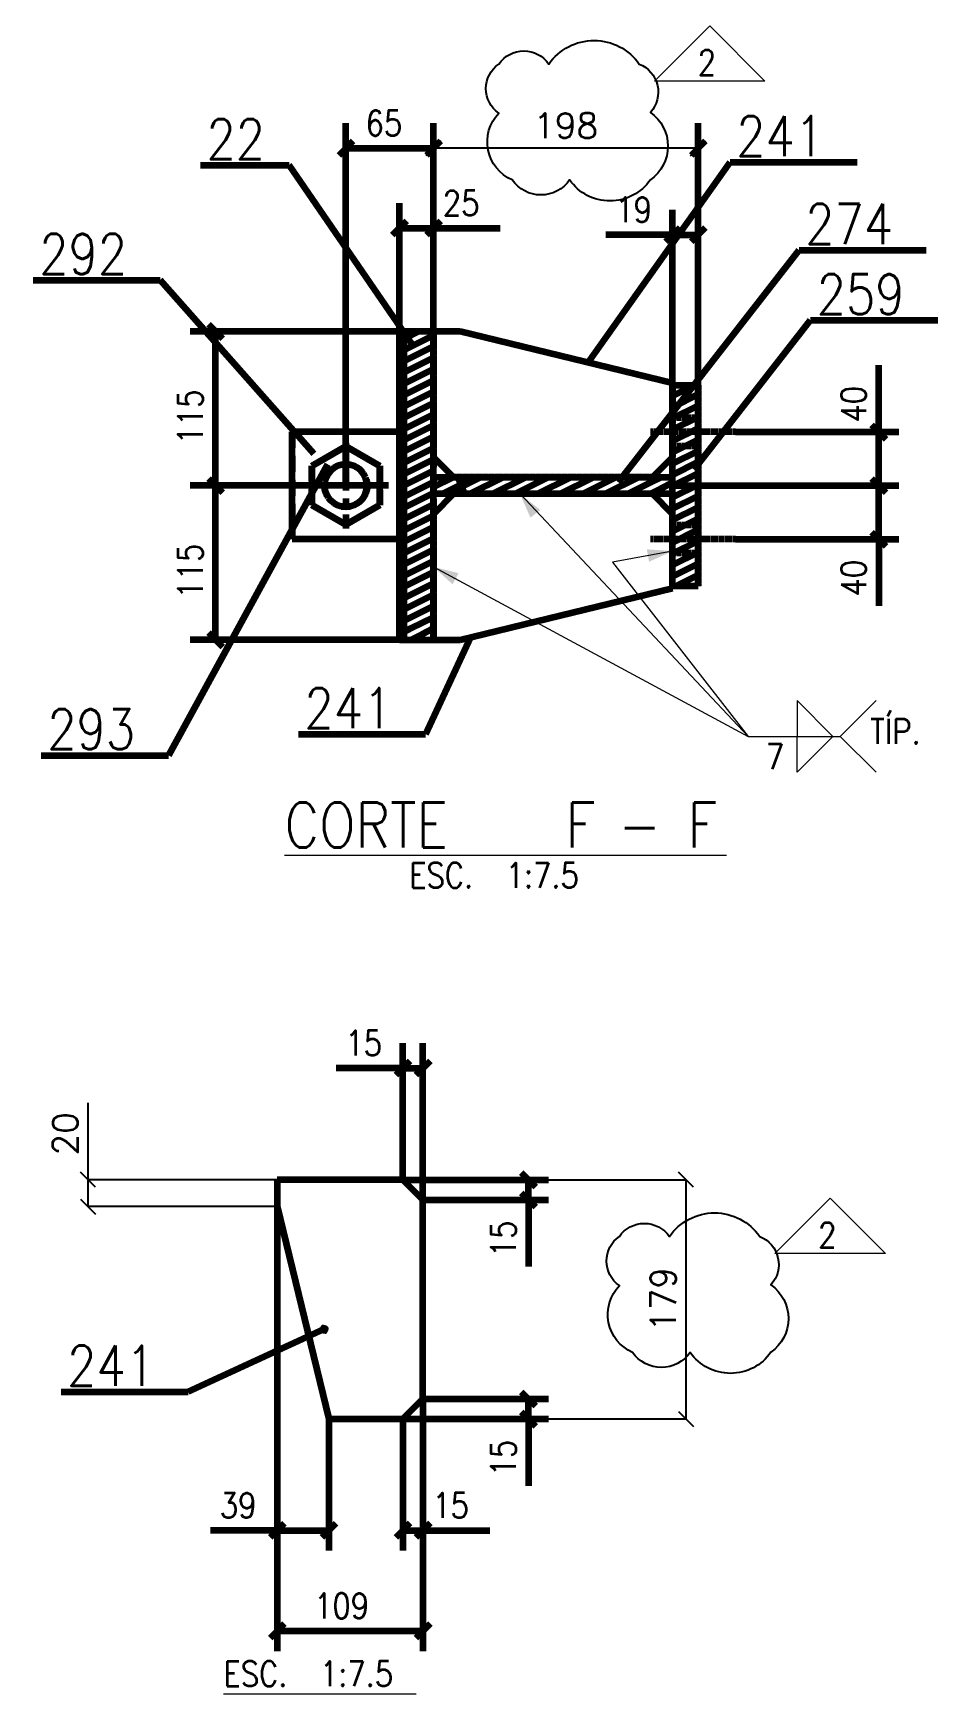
# Model space of a CAD drawing. Header units: millimetres. Extents: x 0 to 16820, y 0 to 11880.
# Drawn here: x 12051 to 13851, y 3937 to 7242 of the extents above; entities that cross this region are included whole.
import ezdxf

# ---------------------------------------------------------------- set-up
doc = ezdxf.new("R2010")
doc.units = ezdxf.units.MM
for name, pattern in [('CENTER2', [7.14375, 4.7625, -0.79375, 0.79375, -0.79375]), ('DASHED2', [2.38125, 1.5875, -0.79375]), ('XKITLINE00', [0])]:
    doc.linetypes.add(name, pattern=pattern)
for name, color, linetype, lineweight in [('COTA', 7, 'Continuous', 0), ('CT3', 4, 'Continuous', 0), ('FUROS', 7, 'Continuous', 0), ('ITEM-1', 7, 'Continuous', 0), ('LC1', 7, 'Continuous', 0), ('Other object type', 7, 'Continuous', 0), ('Part mark', 6, 'Continuous', 0), ('Text', 7, 'Continuous', 0), ('TR2', 7, 'Continuous', 0), ('Weld', 1, 'Continuous', 0)]:
    doc.layers.add(name, color=color, linetype=linetype, lineweight=lineweight)
doc.styles.add('ROMANS', font='romans__.ttf')
doc.dimstyles.new('ESC-7.5', dxfattribs={"dimscale": 20, "dimtxt": 2.5, "dimasz": 1.5, "dimexe": 0, "dimexo": 0, "dimgap": 1, "dimtad": 1, "dimdec": 0, "dimlfac": 0.375, "dimzin": 0, "dimdsep": 46, "dimtxsty": 'ROMANS', "dimblk": 'OBLIQUE', "dimcen": 1, "dimclrt": 3, "dimadec": 0, "dimazin": 0, "dimtfac": 1, "dimtdec": 0, "dimtofl": 0, "dimtmove": 0, "dimatfit": 3, "dimfxl": 1, "dimtolj": 1, "dimtzin": 0, "dimarcsym": 1})

# ---------------------------------------------------------------- blocks, each defined once
blk = doc.blocks.new('*A7')
at = {"layer": 'CT3', "color": 4, "linetype": 'Continuous', "lineweight": 100}
for p, q in [((632.46, 332.75), (633.85, 333.45)), ((632.46, 331.63), (635.38, 333.09)), ((632.46, 330.51), (635.38, 331.97)), ((632.46, 329.39), (635.38, 330.85)), ((632.46, 328.26), (635.38, 329.72)), ((632.46, 327.14), (635.38, 328.6)), ((632.46, 326.02), (635.38, 327.48)), ((632.46, 324.9), (635.38, 326.36)), ((632.46, 323.77), (635.38, 325.23)), ((632.46, 322.65), (635.38, 324.11)), ((632.46, 321.53), (635.38, 322.99)), ((632.46, 320.41), (635.38, 321.87)), ((632.46, 319.28), (635.38, 320.74)), ((632.46, 318.16), (635.38, 319.62)), ((632.46, 317.04), (635.38, 318.5)), ((632.46, 315.92), (635.38, 317.38)), ((632.46, 314.79), (635.38, 316.25)), ((632.46, 313.67), (635.38, 315.13)), ((632.46, 312.55), (635.38, 314.01)), ((632.46, 311.43), (635.38, 312.89)), ((632.46, 310.3), (635.38, 311.76)), ((632.46, 309.18), (635.38, 310.64)), ((632.46, 308.06), (635.38, 309.52)), ((632.46, 306.94), (635.38, 308.4)), ((632.46, 305.81), (635.38, 307.27)), ((632.46, 304.69), (635.38, 306.15)), ((633.13, 303.91), (635.38, 305.03)), ((632.46, 303.57), (633.13, 303.91)), ((633.13, 302.78), (634.25, 303.34)), ((634.25, 303.34), (635.38, 303.91))]:
    blk.add_line(p, q, dxfattribs=at)
blk = doc.blocks.new('*A487')
at = {"layer": 'CT3', "color": 4, "linetype": 'Continuous', "lineweight": 100}
for p, q in [((623.27, 320.07), (626.66, 322.02)), ((626.66, 322.02), (630.04, 320.07)), ((623.27, 320.07), (623.27, 316.16)), ((624.7, 318.93), (624.58, 318.53)), ((624.9, 319.29), (624.7, 318.93)), ((625.16, 319.61), (624.9, 319.29)), ((625.48, 319.88), (625.16, 319.61)), ((625.84, 320.07), (625.48, 319.88)), ((626.24, 320.19), (625.84, 320.07)), ((626.66, 320.23), (626.24, 320.19)), ((627.07, 320.19), (626.66, 320.23)), ((627.47, 320.07), (627.07, 320.19)), ((627.83, 319.88), (627.47, 320.07)), ((628.15, 319.61), (627.83, 319.88)), ((628.42, 319.29), (628.15, 319.61)), ((628.61, 318.93), (628.42, 319.29)), ((628.73, 318.53), (628.61, 318.93)), ((630.04, 316.16), (630.04, 320.07)), ((624.58, 318.53), (624.54, 318.12)), ((624.54, 318.12), (624.58, 317.7)), ((624.58, 317.7), (624.7, 317.31)), ((624.7, 317.31), (624.9, 316.94)), ((628.42, 316.94), (628.61, 317.31)), ((628.61, 317.31), (628.73, 317.7)), ((628.77, 318.12), (628.73, 318.53)), ((628.73, 317.7), (628.77, 318.12)), ((626.66, 314.21), (623.27, 316.16)), ((624.9, 316.94), (625.16, 316.62)), ((625.16, 316.62), (625.48, 316.36)), ((625.48, 316.36), (625.84, 316.16)), ((625.84, 316.16), (626.24, 316.04)), ((626.24, 316.04), (626.66, 316)), ((630.04, 316.16), (626.66, 314.21)), ((626.66, 316), (627.07, 316.04)), ((627.07, 316.04), (627.47, 316.16)), ((627.47, 316.16), (627.83, 316.36)), ((627.83, 316.36), (628.15, 316.62)), ((628.15, 316.62), (628.42, 316.94))]:
    blk.add_line(p, q, dxfattribs=at)
at = {"layer": 'TR2', "linetype": 'DASHED2', "lineweight": 100}
for p, q in [((623.27, 316.16), (623.27, 320.07)), ((630.04, 320.07), (630.04, 316.16))]:
    blk.add_line(p, q, dxfattribs=at)
blk = doc.blocks.new('*A488')
at = {"layer": 'CT3', "color": 4, "linetype": 'Continuous', "lineweight": 100}
for p, q in [((631.99, 323.45), (621.32, 323.45)), ((621.32, 312.78), (621.32, 323.45)), ((631.99, 312.78), (621.32, 312.78))]:
    blk.add_line(p, q, dxfattribs=at)
at = {"layer": 'TR2', "linetype": 'DASHED2', "lineweight": 100}
for p, q in [((621.32, 323.45), (621.32, 312.78)), ((631.99, 323.45), (631.99, 312.78)), ((631.99, 312.78), (631.99, 323.45))]:
    blk.add_line(p, q, dxfattribs=at)
blk = doc.blocks.new('*A491')
at = {"layer": 'CT3', "color": 4, "linetype": 'Continuous', "lineweight": 100}
for p, q in [((631.99, 302.78), (631.99, 333.45)), ((635.38, 333.45), (631.99, 333.45)), ((632.46, 302.78), (632.46, 333.45)), ((635.38, 302.78), (635.38, 333.45)), ((631.99, 302.78), (635.38, 302.78)), ((635.38, 302.78), (635.38, 302.78))]:
    blk.add_line(p, q, dxfattribs=at)
at = {"layer": 'TR2', "linetype": 'DASHED2', "lineweight": 100}
for p, q in [((631.99, 333.45), (631.99, 302.78)), ((632.46, 302.78), (632.46, 333.45)), ((635.38, 333.45), (635.38, 333.45)), ((635.38, 333.45), (635.38, 302.78))]:
    blk.add_line(p, q, dxfattribs=at)
blk = doc.blocks.new('*A492')
at = {"layer": 'FUROS', "color": 4, "linetype": 'CENTER2', "lineweight": 100}
blk.add_circle((626.66, 318.12), 2.13, dxfattribs=at)
at = {"layer": 'LC1', "color": 7, "linetype": 'CENTER2', "lineweight": 100}
for p, q in [((626.66, 322.38), (626.66, 313.85)), ((630.92, 318.12), (622.39, 318.12))]:
    blk.add_line(p, q, dxfattribs=at)
blk = doc.blocks.new('*A830')
at = {"layer": 'COTA', "color": 7, "linetype": 'Continuous', "lineweight": 100}
for p, q in [((612.98, 334.16), (614.39, 332.74)), ((631.99, 333.45), (611.18, 333.45)), ((613.68, 318.12), (613.68, 333.45)), ((626.66, 318.12), (611.18, 318.12)), ((612.98, 318.82), (614.39, 317.41))]:
    blk.add_line(p, q, dxfattribs=at)
at = {"layer": 'COTA', "color": 3}
for p in [(613.68, 333.45), (613.68, 318.12)]:
    blk.add_point(p, dxfattribs=at)
at = {"layer": 'COTA', "color": 3, "style": 'ROMANS', "width": 0.85}
blk.add_text('115', height=2.5, rotation=90.0002, dxfattribs=at).set_placement((612.43, 322.21))
blk = doc.blocks.new('*A831')
at = {"layer": 'COTA', "color": 7, "linetype": 'Continuous', "lineweight": 100}
for p, q in [((626.66, 318.12), (611.18, 318.12)), ((612.98, 318.82), (614.39, 317.41)), ((613.68, 302.78), (613.68, 318.12)), ((631.99, 302.78), (611.18, 302.78)), ((612.98, 303.49), (614.39, 302.08))]:
    blk.add_line(p, q, dxfattribs=at)
at = {"layer": 'COTA', "color": 3}
for p in [(613.68, 318.12), (613.68, 302.78)]:
    blk.add_point(p, dxfattribs=at)
at = {"layer": 'COTA', "color": 3, "style": 'ROMANS', "width": 0.85}
blk.add_text('115', height=2.5, rotation=90.0002, dxfattribs=at).set_placement((612.43, 306.87))
blk = doc.blocks.new('*A833')
at = {"layer": 'COTA', "color": 7, "linetype": 'Continuous', "lineweight": 100}
for p, q in [((626.66, 318.12), (626.66, 354.17)), ((635.38, 333.45), (635.38, 354.17)), ((627.36, 352.38), (625.95, 350.96)), ((636.08, 352.38), (634.67, 350.96)), ((626.66, 351.67), (635.38, 351.67))]:
    blk.add_line(p, q, dxfattribs=at)
at = {"layer": 'COTA', "color": 3}
for p in [(626.66, 351.67), (635.38, 351.67)]:
    blk.add_point(p, dxfattribs=at)
at = {"layer": 'COTA', "color": 3, "style": 'ROMANS', "width": 0.85}
blk.add_text('65', height=2.5, dxfattribs=at).set_placement((628.63, 352.92))
blk = doc.blocks.new('*A834')
at = {"layer": 'COTA', "color": 7, "linetype": 'Continuous', "lineweight": 100}
for p, q in [((631.99, 333.45), (631.99, 346.22)), ((635.38, 333.45), (635.38, 346.22)), ((632.7, 344.43), (631.28, 343.02)), ((631.99, 343.72), (635.38, 343.72)), ((636.08, 344.43), (634.67, 343.02)), ((635.38, 343.72), (642.02, 343.72)), ((635.38, 343.72), (642.02, 343.72))]:
    blk.add_line(p, q, dxfattribs=at)
at = {"layer": 'COTA', "color": 3}
for p in [(631.99, 343.72), (635.38, 343.72)]:
    blk.add_point(p, dxfattribs=at)
at = {"layer": 'COTA', "color": 3, "style": 'ROMANS', "width": 0.85}
blk.add_text('25', height=2.5, dxfattribs=at).set_placement((636.31, 344.97))
blk = doc.blocks.new('*A839')
at = {"layer": 'ITEM-1', "color": 7, "linetype": 'Continuous', "lineweight": 100}
for p in [(624.84, 320.22), (596.35, 291.27)]:
    blk.add_line(p, (609, 291.27), dxfattribs=at)
at = {"layer": 'Part mark', "color": 1, "style": 'ROMANS', "width": 0.85}
blk.add_text('293', height=4, dxfattribs=at).set_placement((596.95, 291.87))
blk = doc.blocks.new('*A840')
at = {"layer": 'ITEM-1', "color": 7, "linetype": 'Continuous', "lineweight": 100}
for p in [(595.55, 338.55), (623.49, 321.28)]:
    blk.add_line(p, (608.2, 338.55), dxfattribs=at)
at = {"layer": 'Part mark', "color": 1, "style": 'ROMANS', "width": 0.85}
blk.add_text('292', height=4, dxfattribs=at).set_placement((596.15, 339.15))
blk = doc.blocks.new('*A843')
at = {"layer": 'ITEM-1', "color": 7, "linetype": 'Continuous', "lineweight": 100}
for p in [(612.19, 349.98), (633.29, 332.11)]:
    blk.add_line(p, (621.02, 349.98), dxfattribs=at)
at = {"layer": 'Part mark', "color": 1, "style": 'ROMANS', "width": 0.85}
blk.add_text('22', height=4, dxfattribs=at).set_placement((612.79, 350.58))
blk = doc.blocks.new('*A844')
at = {"layer": 'Other object type', "color": 1, "linetype": 'XKITLINE00', "lineweight": 0}
blk.add_line((620.57, 281.34), (664.54, 281.34), dxfattribs=at)
at = {"layer": 'Other object type', "color": 1, "style": 'ROMANS', "width": 0.85}
for s, p in [('CORTE ', (620.57, 282.09)), ('F', (648.54, 282.09)), ('F', (660.66, 282.09)), ('-', (653.76, 282.09))]:
    blk.add_text(s, height=4.5, dxfattribs=at).set_placement(p)
at = {"layer": 'Other object type', "color": 3, "style": 'ROMANS', "width": 0.85}
for s, p in [('ESC.', (632.96, 278.09)), ('1:7.5', (642.56, 278.09))]:
    blk.add_text(s, height=2.5, dxfattribs=at).set_placement(p)
blk = doc.blocks.new('_Oblique')
at = {"color": 0, "linetype": 'ByBlock', "lineweight": -2}
blk.add_line((-0.5, -0.5), (0.5, 0.5), dxfattribs=at)
blk = doc.blocks.new('*D927')
at = {"color": 0, "lineweight": -2, "transparency": 16777216}
for p, q in [((12847.5, 6648.2), (12847.5, 7012.6)), ((13374.3, 7012.6), (12847.5, 7012.6)), ((13374.3, 6541.5), (13374.3, 7012.6))]:
    blk.add_line(p, q, dxfattribs=at)
at = {"layer": 'Defpoints', "color": 0, "transparency": 16777216}
for p in [(12847.5, 7012.6), (12847.5, 6648.2), (13374.3, 6541.5)]:
    blk.add_point(p, dxfattribs=at)
at = {"color": 0, "lineweight": -2, "transparency": 16777216, "xscale": 30, "yscale": 30, "zscale": 30, "rotation": 180}
blk.add_blockref('_Oblique', (12847.5, 7012.6), dxfattribs=at)
at = {"color": 0, "lineweight": -2, "transparency": 16777216, "xscale": 30, "yscale": 30, "zscale": 30}
blk.add_blockref('_Oblique', (13374.3, 7012.6), dxfattribs=at)
at = {"color": 3, "transparency": 16777216, "insert": (13110.9, 7057.8), "char_height": 50, "attachment_point": 5, "style": 'ROMANS'}
blk.add_mtext('\\A1;198', dxfattribs=at)
blk = doc.blocks.new('*D928')
at = {"color": 0, "lineweight": -2, "transparency": 16777216}
for p, q in [((12160.1, 4960.1), (12160.1, 5113)), ((12536.6, 4960.1), (12160.1, 4960.1)), ((12160.1, 4906.7), (12160.1, 4960.1)), ((12536.6, 4906.7), (12160.1, 4906.7))]:
    blk.add_line(p, q, dxfattribs=at)
at = {"layer": 'Defpoints', "color": 0, "transparency": 16777216}
for p in [(12160.1, 4960.1), (12536.6, 4960.1), (12536.6, 4906.7)]:
    blk.add_point(p, dxfattribs=at)
at = {"color": 0, "lineweight": -2, "transparency": 16777216, "xscale": 30, "yscale": 30, "zscale": 30}
for p, rotation in [((12160.1, 4960.1), 90), ((12160.1, 4906.7), 270)]:
    blk.add_blockref('_Oblique', p, dxfattribs=dict(at, rotation=rotation))
at = {"color": 3, "transparency": 16777216, "insert": (12114.8, 5051.5), "char_height": 50, "attachment_point": 5, "rotation": 90, "style": 'ROMANS'}
blk.add_mtext('\\A1;20', dxfattribs=at)
blk = doc.blocks.new('*D929')
at = {"color": 0, "lineweight": -2, "transparency": 16777216}
for p, q in [((12826.6, 4960.1), (13350, 4960.1)), ((13350, 4960.1), (13350, 4484)), ((12826.6, 4484), (13350, 4484))]:
    blk.add_line(p, q, dxfattribs=at)
at = {"layer": 'Defpoints', "color": 0, "transparency": 16777216}
for p in [(12826.6, 4960.1), (12826.6, 4484), (13350, 4484)]:
    blk.add_point(p, dxfattribs=at)
at = {"color": 0, "lineweight": -2, "transparency": 16777216, "xscale": 30, "yscale": 30, "zscale": 30}
for p, rotation in [((13350, 4960.1), 90), ((13350, 4484), 270)]:
    blk.add_blockref('_Oblique', p, dxfattribs=dict(at, rotation=rotation))
at = {"color": 3, "transparency": 16777216, "insert": (13304.8, 4722), "char_height": 50, "attachment_point": 5, "rotation": 90, "style": 'ROMANS'}
blk.add_mtext('\\A1;179', dxfattribs=at)

msp = doc.modelspace()

# ---------------------------------------------------------------- hatches: boundary and pattern name
at = {"layer": 'Part mark'}
msp.add_hatch(color=7, dxfattribs=at).paths.add_polyline_path([(12626.3, 4671.4), (12626.9, 4671.4), (12627.4, 4671.4), (12628, 4671.4), (12628.6, 4671.3), (12629.1, 4671.3), (12629.7, 4671.2), (12630.2, 4671.1), (12630.7, 4671), (12631.2, 4670.9), (12631.7, 4670.8), (12632.2, 4670.7), (12632.6, 4670.6), (12633.1, 4670.4), (12633.5, 4670.3), (12633.9, 4670.1), (12634.3, 4669.9), (12634.7, 4669.8), (12635.1, 4669.6), (12635.4, 4669.4), (12635.7, 4669.2), (12636.1, 4668.9), (12636.4, 4668.7), (12636.6, 4668.5), (12636.9, 4668.2), (12637.2, 4668), (12637.4, 4667.7), (12637.6, 4667.4), (12637.8, 4667.2), (12638, 4666.9), (12638.2, 4666.6), (12638.3, 4666.3), (12638.5, 4666), (12638.6, 4665.6), (12638.7, 4665.3), (12638.8, 4665), (12638.8, 4664.6), (12638.9, 4664.3), (12638.9, 4663.9), (12638.9, 4663.6), (12638.9, 4663.2), (12638.9, 4662.8), (12638.8, 4662.4), (12638.8, 4662), (12638.7, 4661.6), (12638.6, 4661.2), (12638.5, 4660.8), (12638.4, 4660.4), (12638.2, 4660), (12638.1, 4659.6), (12637.9, 4659.1), (12637.7, 4658.7), (12637.5, 4658.3), (12637.2, 4657.8), (12637, 4657.4), (12636.7, 4656.9), (12636.4, 4656.5), (12636.1, 4656), (12635.8, 4655.6), (12635.5, 4655.1), (12635.1, 4654.7), (12634.8, 4654.2), (12634.4, 4653.7), (12634, 4653.3), (12633.4, 4653.3), (12632.8, 4653.3), (12632.2, 4653.3), (12631.6, 4653.4), (12631.1, 4653.4), (12630.5, 4653.5), (12630, 4653.5), (12629.4, 4653.6), (12628.9, 4653.7), (12628.4, 4653.8), (12627.9, 4653.9), (12627.5, 4654), (12627, 4654.1), (12626.6, 4654.3), (12626.1, 4654.4), (12625.7, 4654.6), (12625.3, 4654.8), (12625, 4654.9), (12624.6, 4655.1), (12624.2, 4655.3), (12623.9, 4655.5), (12623.6, 4655.8), (12623.3, 4656), (12623, 4656.2), (12622.7, 4656.5), (12622.5, 4656.7), (12622.2, 4657), (12622, 4657.3), (12621.8, 4657.5), (12621.6, 4657.8), (12621.5, 4658.1), (12621.3, 4658.4), (12621.2, 4658.7), (12621.1, 4659.1), (12621, 4659.4), (12620.9, 4659.7), (12620.8, 4660.1), (12620.8, 4660.4), (12620.7, 4660.8), (12620.7, 4661.2), (12620.7, 4661.5), (12620.8, 4661.9), (12620.8, 4662.3), (12620.9, 4662.7), (12620.9, 4663.1), (12621, 4663.5), (12621.1, 4663.9), (12621.3, 4664.3), (12621.4, 4664.7), (12621.6, 4665.1), (12621.8, 4665.6), (12622, 4666), (12622.2, 4666.4), (12622.4, 4666.9), (12622.7, 4667.3), (12622.9, 4667.8), (12623.2, 4668.2), (12623.5, 4668.7), (12623.8, 4669.1), (12624.2, 4669.6), (12624.5, 4670), (12624.9, 4670.5), (12625.2, 4671), (12625.6, 4671.4)], flags=17)
at = {"layer": 'Weld'}
for points in [[(13019.8, 6324.8), (13060.3, 6293), (13040.6, 6277.7)], [(13323.6, 6211.2), (13276.7, 6189.9), (13272.2, 6214.5)], [(12847.5, 6179.8), (12897.5, 6167.1), (12885.6, 6145.1)]]:
    msp.add_hatch(color=7, dxfattribs=at).paths.add_polyline_path(points, flags=17)

# ---------------------------------------------------------------- linework, layer by layer
for points in [[(12977.6, 7180.4, -0.520567), (13077.1, 7180.4, -0.520567), (13257.2, 7180.4, -0.520567), (13279.3, 7084, -0.520567), (13279.3, 6949.9, -0.520567), (13118.6, 6949.6, -0.520567), (13004.2, 6949.6, -0.520567), (12977.6, 7082.5, -0.520567)], [(13217.5, 4847.2, -0.520567), (13317, 4847.2, -0.520567), (13497, 4847.2, -0.520567), (13519.2, 4750.8, -0.520567), (13519.2, 4616.8, -0.520567), (13358.4, 4616.4, -0.520567), (13244, 4616.4, -0.520567), (13217.5, 4749.3, -0.520567)]]:
    msp.add_lwpolyline(points, format="xyb", close=True)
at = {"layer": 'COTA', "color": 7, "linetype": 'Continuous', "lineweight": 100}
for p, q in [((12847.5, 6648.2), (12847.5, 7062.6)), ((13374.3, 6541.5), (13374.3, 7062.6)), ((12861.7, 7026.7), (12833.4, 6998.4)), ((13388.4, 7026.7), (13360.1, 6998.4)), ((13323.6, 6545.4), (13323.6, 6890.4)), ((13374.3, 6541.5), (13374.3, 6890.4)), ((13337.8, 6854.5), (13309.5, 6826.2)), ((13388.4, 6854.5), (13360.1, 6826.2)), ((13323.6, 6840.4), (13190.7, 6840.4)), ((13323.6, 6840.4), (13190.7, 6840.4)), ((13323.6, 6840.4), (13374.3, 6840.4)), ((13733.7, 6448.2), (13733.7, 6581.1)), ((13733.7, 6448.2), (13733.7, 6581.1)), ((13448.5, 6448.2), (13773.7, 6448.2)), ((13719.5, 6462.3), (13747.8, 6434)), ((13733.7, 6341.5), (13733.7, 6448.2)), ((13719.5, 6355.6), (13747.8, 6327.4)), ((13719.5, 6355.6), (13747.8, 6327.4)), ((13323.6, 6341.5), (13773.7, 6341.5)), ((13323.6, 6341.5), (13773.7, 6341.5)), ((13733.7, 6234.8), (13733.7, 6341.5)), ((13719.5, 6249), (13747.8, 6220.7)), ((13448.5, 6234.8), (13773.7, 6234.8)), ((13733.7, 6234.8), (13733.7, 6101.9)), ((13733.7, 6234.8), (13733.7, 6101.9)), ((12786.6, 4960.1), (12786.6, 5232)), ((12826.6, 4920.1), (12826.6, 5232)), ((12800.7, 5196.2), (12772.4, 5167.9)), ((12840.7, 5196.2), (12812.4, 5167.9)), ((12786.6, 5182), (12653.7, 5182)), ((12786.6, 5182), (12653.7, 5182)), ((12786.6, 5182), (12826.6, 5182)), ((12786.6, 4960.1), (13076.6, 4960.1)), ((13022.4, 4974.2), (13050.7, 4945.9)), ((13036.6, 4920.1), (13036.6, 4960.1)), ((13022.4, 4934.2), (13050.7, 4905.9)), ((12536.6, 4906.7), (12536.6, 4022)), ((12536.6, 4906.7), (12536.6, 4222)), ((12826.6, 4920.1), (13076.6, 4920.1)), ((13036.6, 4920.1), (13036.6, 4787.2)), ((13036.6, 4920.1), (13036.6, 4787.2)), ((13022.4, 4538.1), (13050.7, 4509.9)), ((12826.6, 4524), (12826.6, 4022)), ((12826.6, 4524), (13076.6, 4524)), ((12826.6, 4524), (12826.6, 4222.1)), ((13022.4, 4498.1), (13050.7, 4469.9)), ((13036.6, 4484), (13036.6, 4524)), ((12639.4, 4484), (12639.4, 4222)), ((12786.6, 4484), (13076.6, 4484)), ((12786.6, 4484), (12786.6, 4222.1)), ((13036.6, 4484), (13036.6, 4351.1)), ((13036.6, 4484), (13036.6, 4351.1)), ((12550.7, 4276.2), (12522.4, 4247.9)), ((12653.5, 4276.2), (12625.2, 4247.9)), ((12800.7, 4276.3), (12772.4, 4248)), ((12840.7, 4276.3), (12812.4, 4248)), ((12536.6, 4262), (12403.7, 4262)), ((12536.6, 4262), (12403.7, 4262)), ((12536.6, 4262), (12639.4, 4262)), ((12786.6, 4262.1), (12826.6, 4262.1)), ((12826.6, 4262.1), (12959.5, 4262.1)), ((12826.6, 4262.1), (12959.5, 4262.1)), ((12550.7, 4076.2), (12522.4, 4047.9)), ((12840.7, 4076.2), (12812.4, 4047.9)), ((12536.6, 4062), (12826.6, 4062))]:
    msp.add_line(p, q, dxfattribs=at)
at = {"layer": 'COTA', "color": 3}
for p in [(12847.5, 7012.6), (13374.3, 7012.6), (13323.6, 6840.4), (13374.3, 6840.4), (13733.7, 6448.2), (13733.7, 6341.5), (13733.7, 6341.5), (13733.7, 6234.8), (12786.6, 5182), (12826.6, 5182), (13036.6, 4960.1), (13036.6, 4920.1), (13036.6, 4524), (13036.6, 4484), (12536.6, 4262), (12639.4, 4262), (12786.6, 4262.1), (12826.6, 4262.1), (12536.6, 4062), (12826.6, 4062)]:
    msp.add_point(p, dxfattribs=at)
at = {"layer": 'CT3', "color": 4, "linetype": 'Continuous', "lineweight": 100}
for p, q in [((12900.9, 6648.2), (12847.5, 6648.2)), ((13323.6, 6545.4), (12900.9, 6648.2)), ((13323.6, 6545.4), (13323.6, 6541.5)), ((13323.6, 6520.3), (13366.1, 6541.5)), ((13323.6, 6541.5), (13323.6, 6541.5)), ((13323.6, 6541.5), (13374.3, 6541.5)), ((13323.6, 6141.5), (13323.6, 6541.5)), ((13323.6, 6497.8), (13374.3, 6523.2)), ((13374.3, 6141.5), (13374.3, 6541.5)), ((13323.6, 6475.4), (13374.3, 6500.7)), ((13323.6, 6452.9), (13374.3, 6478.3)), ((13323.6, 6430.5), (13374.3, 6455.8)), ((13323.6, 6408), (13374.3, 6433.4)), ((12847.5, 6398.2), (12887.5, 6358.2)), ((13323.6, 6398.2), (13283.6, 6358.2)), ((13323.6, 6385.6), (13374.3, 6410.9)), ((13323.6, 6363.1), (13374.3, 6388.5)), ((12847.5, 6338.7), (12886.6, 6358.2)), ((12847.5, 6358.2), (12847.5, 6358.2)), ((12847.5, 6358.2), (13323.6, 6358.2)), ((12847.5, 6324.8), (12847.5, 6358.2)), ((12864.8, 6324.8), (12931.5, 6358.2)), ((12874.6, 6324.8), (12941.3, 6358.2)), ((12909.7, 6324.8), (12896.4, 6358.2)), ((12919.5, 6324.8), (12986.2, 6358.2)), ((12964.4, 6324.8), (13031.1, 6358.2)), ((13009.3, 6324.8), (13076, 6358.2)), ((13054.2, 6324.8), (13120.9, 6358.2)), ((13099.1, 6324.8), (13165.8, 6358.2)), ((13144, 6324.8), (13210.7, 6358.2)), ((13188.9, 6324.8), (13255.6, 6358.2)), ((13233.8, 6324.8), (13278.7, 6347.3)), ((13278.7, 6347.3), (13300.5, 6358.2)), ((13301.2, 6336.1), (13323.6, 6347.3)), ((13323.6, 6340.7), (13374.3, 6366)), ((13323.6, 6324.8), (13323.6, 6358.2)), ((12887.5, 6324.8), (12847.5, 6284.8)), ((13323.6, 6324.8), (12847.5, 6324.8)), ((13278.7, 6324.8), (13301.2, 6336.1)), ((13323.6, 6284.8), (13283.6, 6324.8)), ((13323.6, 6318.2), (13374.3, 6343.6)), ((13323.6, 6324.8), (13323.6, 6324.8)), ((13323.6, 6295.8), (13374.3, 6321.1)), ((13323.6, 6273.3), (13374.3, 6298.7)), ((13323.6, 6250.9), (13374.3, 6276.2)), ((13323.6, 6228.4), (13374.3, 6253.8)), ((13323.6, 6206), (13374.3, 6231.3)), ((13323.6, 6183.5), (13374.3, 6208.9)), ((13329.4, 6164), (13374.3, 6186.4)), ((13323.6, 6161.1), (13329.4, 6164)), ((13329.4, 6141.5), (13351.8, 6152.7)), ((13351.8, 6152.7), (13374.3, 6164)), ((12900.9, 6034.8), (13323.6, 6137.6)), ((13323.6, 6137.6), (13323.6, 6141.5)), ((13374.3, 6141.5), (13323.6, 6141.5)), ((13374.3, 6141.5), (13374.3, 6141.5)), ((12847.5, 6034.8), (12900.9, 6034.8)), ((12786.6, 4960.1), (12536.6, 4960.1)), ((12536.6, 4960.1), (12536.6, 4906.7)), ((12826.6, 4920.1), (12786.6, 4960.1)), ((12536.6, 4906.7), (12639.4, 4484)), ((12826.6, 4524), (12826.6, 4920.1)), ((12786.6, 4484), (12826.6, 4524)), ((12639.4, 4484), (12786.6, 4484))]:
    msp.add_line(p, q, dxfattribs=at)
at = {"layer": 'ITEM-1', "color": 7, "linetype": 'Continuous', "lineweight": 100}
for p, q in [((13155.4, 6586.3), (13438.1, 6984.8)), ((13438.1, 6984.8), (13691.1, 6984.8)), ((13215.9, 6348.4), (13575.4, 6810.1)), ((13575.4, 6810.1), (13828.4, 6810.1)), ((13366.1, 6373.4), (13598.2, 6670.3)), ((13598.2, 6670.3), (13851.2, 6670.3)), ((12921.1, 6039.7), (12831.8, 5846.6)), ((12578.8, 5846.6), (12831.8, 5846.6)), ((12629.8, 4662.4), (12359.3, 4537.9)), ((12106.4, 4537.9), (12359.3, 4537.9))]:
    msp.add_line(p, q, dxfattribs=at)
at = {"layer": 'LC1', "color": 7, "linetype": 'CENTER2', "lineweight": 100}
for p, q in [((13448.5, 6448.2), (13279.2, 6448.2)), ((13374.3, 6476.2), (13323.6, 6476.2)), ((13374.3, 6420.2), (13323.6, 6420.2)), ((13374.3, 6262.8), (13323.6, 6262.8)), ((13448.5, 6234.8), (13279.2, 6234.8)), ((13374.3, 6206.8), (13323.6, 6206.8))]:
    msp.add_line(p, q, dxfattribs=at)
at = {"layer": 'Other object type', "color": 7, "linetype": 'XKITLINE00', "lineweight": 0}
msp.add_line((12429.5, 3937), (12813.4, 3937), dxfattribs=at)
at = {"layer": 'Text', "color": 7, "linetype": 'XKITLINE00', "lineweight": 0}
for p, q in [((13287.4, 7146.4), (13397.3, 7256.2)), ((13397.3, 7256.2), (13507.1, 7146.4)), ((13507.1, 7146.4), (13287.4, 7146.4)), ((13527.2, 4813.2), (13637.1, 4923.1)), ((13637.1, 4923.1), (13746.9, 4813.2)), ((13746.9, 4813.2), (13527.2, 4813.2))]:
    msp.add_line(p, q, dxfattribs=at)
at = {"layer": 'TR2', "linetype": 'DASHED2', "lineweight": 100}
for p, q in [((12847.5, 6398.2), (12847.5, 6648.2)), ((12847.5, 6648.2), (12847.5, 6398.2)), ((13323.6, 6541.5), (13323.6, 6398.2)), ((13323.6, 6141.5), (13323.6, 6541.5)), ((13374.3, 6541.5), (13374.3, 6141.5)), ((12847.5, 6324.8), (12847.5, 6358.2)), ((13283.6, 6358.2), (12887.5, 6358.2)), ((13323.6, 6358.2), (13323.6, 6358.2)), ((13323.6, 6324.8), (13323.6, 6358.2)), ((13283.6, 6324.8), (12887.5, 6324.8)), ((12847.5, 6284.8), (12847.5, 6034.8)), ((13323.6, 6141.5), (13323.6, 6284.8)), ((13374.3, 6141.5), (13374.3, 6141.5))]:
    msp.add_line(p, q, dxfattribs=at)
at = {"layer": 'Weld', "color": 7, "linetype": 'XKITLINE00', "lineweight": 0}
for p, q in [((13019.8, 6324.8), (13474.1, 5842.3)), ((12847.5, 6179.8), (13474.1, 5842.3)), ((13323.6, 6211.2), (13203.7, 6189.2)), ((13203.7, 6189.2), (13474.1, 5842.3)), ((13474.1, 5842.3), (13656.8, 5842.3))]:
    msp.add_line(p, q, dxfattribs=at)
at = {"layer": 'Weld', "color": 3, "linetype": 'XKITLINE00', "lineweight": 0}
for p, q in [((13642.6, 5842.3), (13571.1, 5913.8)), ((13571.1, 5913.8), (13571.1, 5842.3)), ((13656.8, 5842.3), (13728.3, 5913.8)), ((13571.1, 5842.3), (13642.6, 5842.3)), ((13571.1, 5842.3), (13642.6, 5842.3)), ((13642.6, 5842.3), (13571.1, 5770.9)), ((13571.1, 5770.9), (13571.1, 5842.3)), ((13656.8, 5842.3), (13728.3, 5770.9))]:
    msp.add_line(p, q, dxfattribs=at)

# ---------------------------------------------------------------- block references
at = {"lineweight": 0, "xscale": 20, "yscale": 20, "zscale": 20}
for name in ['*A833', '*A843', '*A834', '*A840', '*A830', '*A491', '*A7', '*A488', '*A492', '*A487', '*A839', '*A831', '*A844']:
    msp.add_blockref(name, (140, -20.8), dxfattribs=at)

# ---------------------------------------------------------------- texts
at = {"layer": 'COTA', "color": 3, "style": 'ROMANS', "width": 0.85}
for s, p in [('19', (13209.5, 6865.4)), ('15', (12672.4, 5207)), ('39', (12422.4, 4287)), ('15', (12845.3, 4287.1)), ('109', (12610, 4087))]:
    msp.add_text(s, height=50, dxfattribs=at).set_placement(p)
for s, p in [('40', (13708.7, 6466.9)), ('40', (13708.7, 6120.7)), ('15', (13011.6, 4805.9)), ('15', (13011.6, 4369.8))]:
    msp.add_text(s, height=50, rotation=90.0002, dxfattribs=at).set_placement(p)
at = {"layer": 'Other object type', "color": 3, "style": 'ROMANS', "width": 0.85}
for s, p in [('ESC.', (12429.5, 3952)), ('1:7.5', (12621.5, 3952))]:
    msp.add_text(s, height=50, dxfattribs=at).set_placement(p)
at = {"layer": 'Part mark', "color": 1, "style": 'ROMANS', "width": 0.85}
for s, p in [('241', (13450.1, 6996.8)), ('274', (13587.4, 6822.1)), ('259', (13610.2, 6682.3)), ('241', (12590.8, 5858.6)), ('241', (12118.4, 4549.9))]:
    msp.add_text(s, height=80, dxfattribs=at).set_placement(p)
at = {"layer": 'Text', "color": 3, "style": 'ROMANS', "width": 0.85}
for p in [(13373.4, 7158.4), (13613.2, 4825.2)]:
    msp.add_text('2', height=50, dxfattribs=at).set_placement(p)
at = {"layer": 'Weld', "color": 3, "style": 'ROMANS', "width": 0.85}
for s, p in [('TÍP.', (13716.8, 5827.3)), ('7', (13509.1, 5777.3))]:
    msp.add_text(s, height=50, dxfattribs=at).set_placement(p)

# ---------------------------------------------------------------- dimensions: what is measured, and where the dimension line sits
dim = msp.add_linear_dim(base=(12847.5, 7012.6), p1=(13374.3, 6541.5), p2=(12847.5, 6648.2), dimstyle='ESC-7.5')
dim.commit()
dim.dimension.update_dxf_attribs({"geometry": '*D927', "text_midpoint": (13110.9, 7057.8)})
for base, p1, p2, picture, middle in [((12160.1, 4960.1), (12536.6, 4906.7), (12536.6, 4960.1), '*D928', (12114.8, 5051.5)), ((13350, 4484), (12826.6, 4960.1), (12826.6, 4484), '*D929', (13304.8, 4722))]:
    dim = msp.add_linear_dim(base=base, p1=p1, p2=p2, angle=90, dimstyle='ESC-7.5')
    dim.commit()
    dim.dimension.update_dxf_attribs({"geometry": picture, "text_midpoint": middle})

doc.saveas('drawing.dxf')
